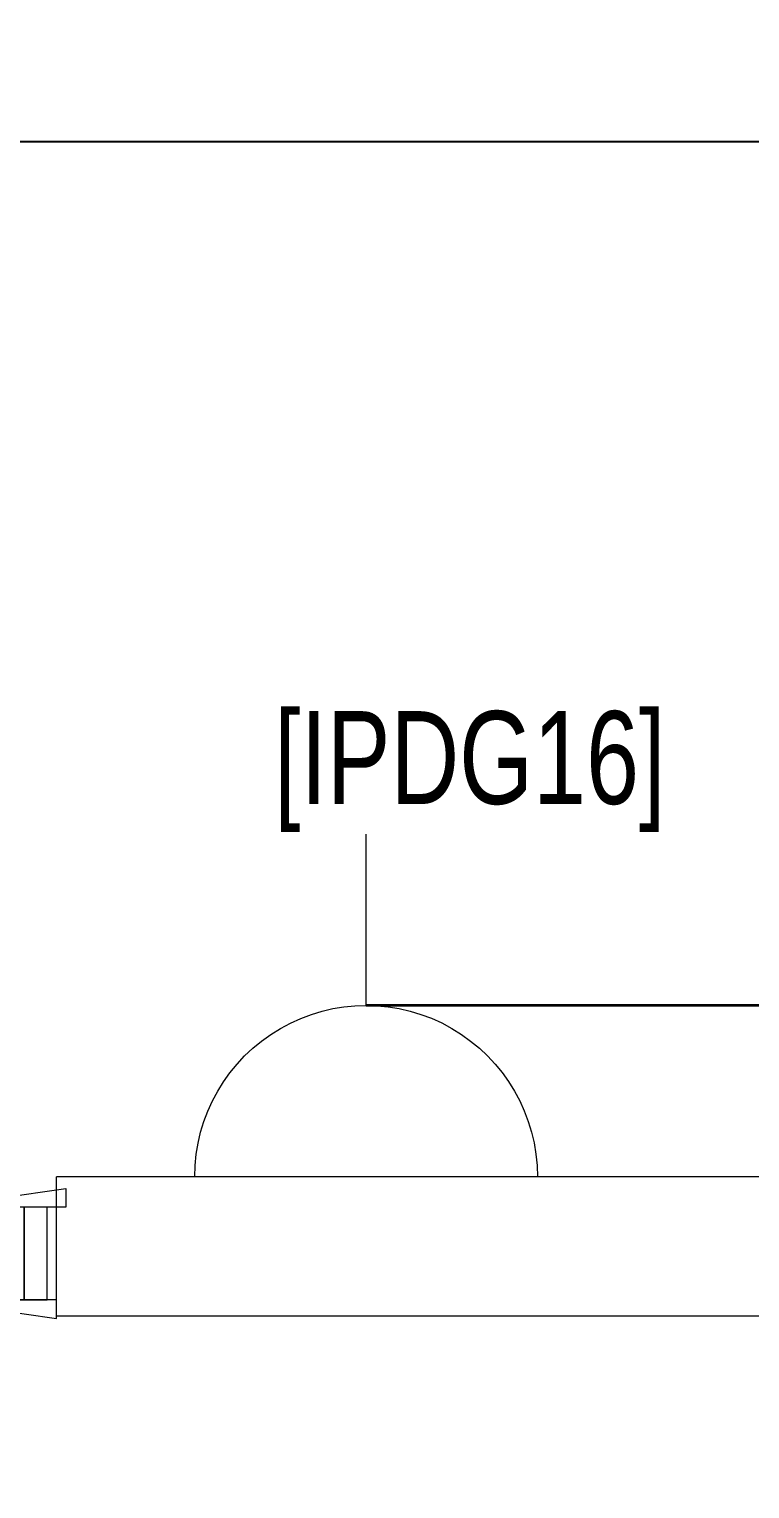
# Model space of a CAD drawing. Header units: metres. Extents: x 75097 to 220695, y -1557923 to -1361206.
# Drawn here: x 203729 to 204505, y -1463889 to -1462317 of the extents above; entities that cross this region are included whole.
import ezdxf

# ---------------------------------------------------------------- set-up
doc = ezdxf.new("R2010")
doc.units = ezdxf.units.M
doc.layers.get('0').update_dxf_attribs({"lineweight": 0})
for name, color, linetype, lineweight in [('A-100 - Copy$0$72_EGR_BASE_TEXT', 8, 'Continuous', 0), ('A-100 - Copy$0$Walls', 8, 'Continuous', 0), ('A-100 - Copy$0$Wooden Joinery', 8, 'Continuous', 0)]:
    doc.layers.add(name, color=color, linetype=linetype, lineweight=lineweight)
doc.layers.add('A-100 - Copy$0$axes', color=8, linetype='Continuous')
doc.layers.add('E-POWR', color=7, linetype='Continuous', lineweight=9, true_color=0x4e7e3e)
doc.styles.add('A-100 - Copy$0$X3G_ENTITY_2587EA', font='swisscl.ttf', dxfattribs={"height": 200})

# ---------------------------------------------------------------- blocks, each defined once
blk = doc.blocks.new('NORMAL SOCKET')
at = {"layer": 'E-POWR'}
for p, q in [((0, 307.7), (0, 615.4)), ((-307.7, 0), (307.7, 0))]:
    blk.add_line(p, q, dxfattribs=at)
blk.add_ellipse((0, 0), major_axis=(32.8, 305.9), ratio=1, start_param=4.81904, end_param=7.960633, dxfattribs=at)
blk = doc.blocks.new('A-100 - Copy$0$A$C72370EFE')
at = {"layer": 'A-100 - Copy$0$Wooden Joinery'}
for p, q in [((-0.01, -0.03), (-0.01, -0.07)), ((0, -0.03), (-0.01, -0.03)), ((0.04, -0.03), (0.05, -0.03)), ((0.05, -0.03), (0.05, -0.07)), ((-0.01, -0.04), (-0.02, -0.04)), ((0.05, -0.04), (0.06, -0.04)), ((-0.01, -0.06), (-0.02, -0.06)), ((0.05, -0.06), (0.06, -0.06)), ((-0.05, -0.07), (-0.05, -0.16)), ((-0.03, -0.07), (-0.03, -0.16)), ((0, -0.07), (-0.01, -0.07)), ((0.04, -0.07), (0.05, -0.07)), ((0.07, -0.07), (0.07, -0.16)), ((0.09, -0.07), (0.09, -0.16)), ((-0.01, -0.17), (-0.02, -0.17)), ((-0.01, -0.17), (-0.01, -0.19)), ((0.05, -0.17), (0.06, -0.17)), ((0.05, -0.17), (0.05, -0.19)), ((-0.01, -0.19), (-0.02, -0.19)), ((0.05, -0.19), (0.06, -0.19))]:
    blk.add_line(p, q, dxfattribs=at)
for centre, radius, start, end in [((-0.02, -0.07), 0.03, 90, 180), ((0.06, -0.07), 0.03, 0, 90), ((-0.02, -0.07), 0.01, 90, 180), ((0.06, -0.07), 0.01, 0, 90), ((-0.02, -0.16), 0.03, 180, 270), ((-0.02, -0.16), 0.01, 180, 270), ((0.06, -0.16), 0.01, 270, 0), ((0.06, -0.16), 0.03, 270, 0)]:
    blk.add_arc(centre, radius, start, end, dxfattribs=at)
blk = doc.blocks.new('A-100 - Copy$0$A$C41DF7AD3')
at = {"layer": 'A-100 - Copy$0$Wooden Joinery', "elevation": 0}
for points in [[(820, 780), (820, 1559), (860, 1559), (860, 780)], [(70, 780), (70, 790), (0, 800), (0, 780)], [(870, 780), (870, 790), (940, 800), (940, 780)], [(80, 680), (80, 670), (10, 660), (10, 680)], [(860, 680), (860, 670), (930, 660), (930, 680)]]:
    blk.add_lwpolyline(points, close=True, dxfattribs=at)
for points in [[(45, 780), (45, 680), (20, 680), (20, 780), (45, 780)], [(45, 780), (80, 780), (80, 740), (90, 740), (90, 680), (45, 680), (45, 780)], [(895, 780), (860, 780), (860, 740), (850, 740), (850, 680), (895, 680), (895, 780)], [(895, 780), (895, 680), (920, 680), (920, 780), (895, 780)]]:
    blk.add_lwpolyline(points, dxfattribs=at)
at = {"layer": 'A-100 - Copy$0$Wooden Joinery'}
blk.add_arc((860, 780, 0), 780, 92.9397, 180, dxfattribs=at)
at = {"layer": 'A-100 - Copy$0$Wooden Joinery', "xscale": 999.9999999998856, "yscale": 999.9999999998856, "zscale": 999.9999999998856}
blk.add_blockref('A-100 - Copy$0$A$C72370EFE', (820, 1559, 0), dxfattribs=at)
blk = doc.blocks.new('A-100 - Copy')
at = {"layer": 'A-100 - Copy$0$axes'}
blk.add_line((215702.3, -1462437.7, 2.4), (83332.8, -1462437.7, 2.4), dxfattribs=at)
at = {"layer": 'A-100 - Copy$0$Walls'}
for p, q in [((206118.3, -1463552.7, 0), (203758.1, -1463552.7, 0)), ((206283, -1463702.7, 0), (203758.1, -1463702.7, 0))]:
    blk.add_line(p, q, dxfattribs=at)
blk.add_polyline3d([(203758.1, -1463702.7, 0), (203758.1, -1463552.7, 0)], dxfattribs=at)
at = {"layer": 'A-100 - Copy$0$Wooden Joinery', "xscale": -1}
blk.add_blockref('A-100 - Copy$0$A$C41DF7AD3', (203768.1, -1464365.4, 0), dxfattribs=at)
at = {"layer": 'A-100 - Copy$0$72_EGR_BASE_TEXT', "insert": (204203.3, -1463051.1), "char_height": 100, "attachment_point": 2, "style": 'A-100 - Copy$0$X3G_ENTITY_2587EA'}
blk.add_mtext('[IPDG16]', dxfattribs=at)

msp = doc.modelspace()

# ---------------------------------------------------------------- linework, layer by layer
at = {"layer": 'E-POWR', "const_width": 3, "elevation": 0}
msp.add_lwpolyline([(204091.6, -1463368.1), (205596.2, -1463368.1), (205596.2, -1463887.3), (207383.1, -1463887.3), (207383.1, -1463368.1), (209424.7, -1463368.1), (209424.7, -1460148.1), (207139.6, -1460148.1), (202867.8, -1460148.1)], dxfattribs=at)

# ---------------------------------------------------------------- block references
at = {"layer": 'E-POWR', "color": 85, "xscale": -0.6, "yscale": 0.6, "zscale": 0.6}
msp.add_blockref('NORMAL SOCKET', (204091.6, -1463552.7, 0), dxfattribs=at)

# ---------------------------------------------------------------- next in the draw order: block references
msp.add_blockref('A-100 - Copy', (0, 0))

doc.saveas('drawing.dxf')
